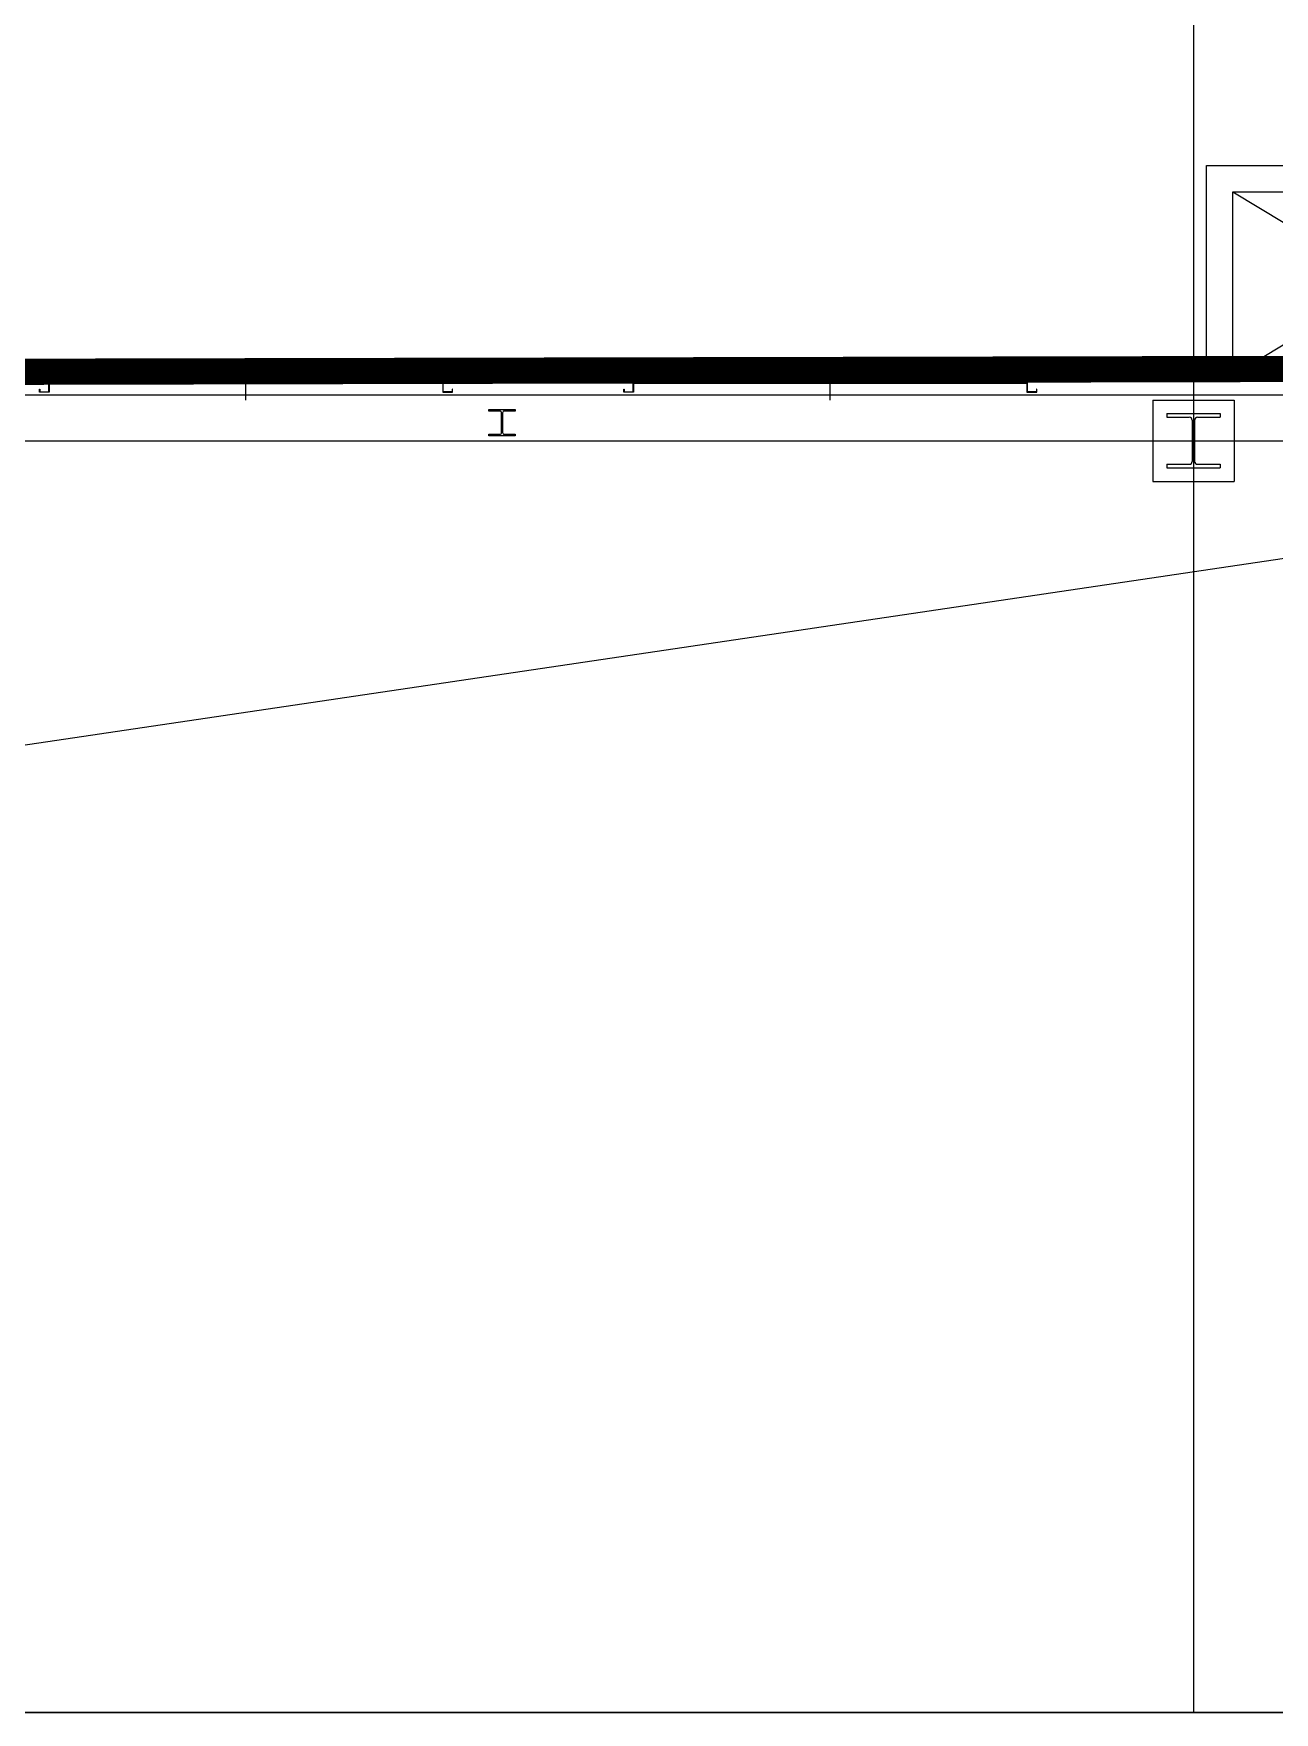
# Model space of a CAD drawing. Header units: millimetres. Extents: x 9 to 147, y 4 to 115.
# Drawn here: x 93.66 to 103.12, y 4.2 to 17.01 of the extents above; entities that cross this region are included whole.
import ezdxf
from ezdxf.xclip import XClip

# ---------------------------------------------------------------- set-up
doc = ezdxf.new("R2010")
doc.units = ezdxf.units.MM
doc.header["$LTSCALE"] = 200
doc.linetypes.add('XR-PLAN$0$CENTER', pattern=[50.8, 31.75, -6.35, 6.35, -6.35])
for name, color, linetype in [('XR-PLAN$0$단면선', 252, 'Continuous'), ('XR-PLAN$0$보조선', 252, 'Continuous'), ('XR-PLAN$0$입면선', 252, 'Continuous'), ('XR-PLAN$0$중심선', 252, 'XR-PLAN$0$CENTER'), ('XR-현황측량도$0$조립식건물(40)', 252, 'Continuous')]:
    doc.layers.add(name, color=color, linetype=linetype)

# ---------------------------------------------------------------- blocks, each defined once
blk = doc.blocks.new('XR-PLAN$0$I-Center 1층 평면도')
at = {"layer": 'XR-PLAN$0$단면선', "ltscale": 100}
for p, q in [((-10202, 207), (-10202, 179)), ((-10202, 207), (-9797, 207)), ((-10202, 179), (-10031, 179)), ((-10009, 157), (-10009, -157)), ((-9991, 157), (-9991, -157)), ((-9969, 179), (-9797, 179)), ((-9797, 207), (-9797, 179)), ((-10202, -179), (-10202, -207)), ((-10202, -179), (-10031, -179)), ((-10202, -207), (-9797, -207)), ((-9969, -179), (-9797, -179)), ((-9797, -179), (-9797, -207))]:
    blk.add_line(p, q, dxfattribs=at)
blk.add_lwpolyline([(-15289, 226), (-15372, 226), (-15372, 238), (-15172, 238), (-15172, 226), (-15255, 226, 0.414214), (-15268, 213), (-15268, 63, 0.414214), (-15255, 50), (-15172, 50), (-15172, 38), (-15372, 38), (-15372, 50), (-15289, 50, 0.414214), (-15276, 63), (-15276, 213, 0.414214)], format="xyb", close=True, dxfattribs=at)
for centre, start, end in [((-10031, 157), 0, 90), ((-9969, 157), 90, 180), ((-10031, -157), 270, 0), ((-9969, -157), 180, 270)]:
    blk.add_arc(centre, 22, start, end, dxfattribs=at)
at = {"layer": 'XR-PLAN$0$보조선', "ltscale": 200}
for p, q in [((-9700, 1900), (-7380, 500)), ((-9700, 500), (-7380, 1900))]:
    blk.add_line(p, q, dxfattribs=at)
at = {"layer": 'XR-PLAN$0$입면선', "ltscale": 200}
for p, q in [((-9900, 500), (-9900, 2100)), ((-9900, 2100), (50, 2100)), ((-9700, 500), (-9700, 1900)), ((-9700, 1900), (50, 1900)), ((-18725, 520), (-18725, 440)), ((-18725, 520), (-15725, 520)), ((-18695, 520), (-18695, 440)), ((-15755, 520), (-15755, 440)), ((-15725, 520), (-15725, 440)), ((-14269, 520), (-14269, 440)), ((-14269, 520), (-11269, 520)), ((-14239, 520), (-14239, 440)), ((-11299, 520), (-11299, 440)), ((-11269, 520), (-11269, 440)), ((-18725, 440), (-15725, 440)), ((-18695, 500), (-17175, 500)), ((-18695, 480), (-15755, 480)), ((-17275, 460), (-17275, 480)), ((-17275, 460), (-15755, 460)), ((-17175, 480), (-17175, 500)), ((-14269, 440), (-11269, 440)), ((-14239, 500), (-12719, 500)), ((-14239, 480), (-11299, 480)), ((-12819, 460), (-12819, 480)), ((-12819, 460), (-11299, 460)), ((-12719, 480), (-12719, 500)), ((-10310, 310), (-9690, 310)), ((-10310, 310), (-10310, -310)), ((-9690, 310), (-9690, -310)), ((-10310, -310), (-9690, -310))]:
    blk.add_line(p, q, dxfattribs=at)
at = {"layer": 'XR-PLAN$0$입면선'}
blk.add_line((-100350, 350), (350, 350), dxfattribs=at)
at = {"layer": 'XR-PLAN$0$입면선', "ltscale": 200}
for points in [[(-21269, 570), (-21269, 520), (-18725, 520), (-18725, 570)], [(-18800, 495), (-18800, 520), (-18725, 520), (-18725, 370), (-18800, 370), (-18800, 395), (-18797, 395), (-18797, 373), (-18728, 373), (-18728, 517), (-18797, 517), (-18797, 495)], [(-15725, 570), (-15725, 520), (-14269, 520), (-14269, 570)], [(-15650, 495), (-15650, 520), (-15725, 520), (-15725, 370), (-15650, 370), (-15650, 395), (-15653, 395), (-15653, 373), (-15722, 373), (-15722, 517), (-15653, 517), (-15653, 495)], [(-14344, 495), (-14344, 520), (-14269, 520), (-14269, 370), (-14344, 370), (-14344, 395), (-14341, 395), (-14341, 373), (-14272, 373), (-14272, 517), (-14341, 517), (-14341, 495)], [(-11269, 520), (-9272, 520), (-9272, 570), (-11269, 570)], [(-11194, 495), (-11194, 520), (-11269, 520), (-11269, 370), (-11194, 370), (-11194, 395), (-11197, 395), (-11197, 373), (-11266, 373), (-11266, 517), (-11197, 517), (-11197, 495)]]:
    blk.add_lwpolyline(points, close=True, dxfattribs=at)
at = {"layer": 'XR-PLAN$0$중심선', "ltscale": 200}
for p, q in [((-10000, 4213), (-10000, -71576)), ((-17225, 311), (-17225, 586)), ((-12769, 311), (-12769, 586)), ((-109508, 0), (9087, 0))]:
    blk.add_line(p, q, dxfattribs=at)
blk = doc.blocks.new('XR-현황측량도')
at = {"layer": 'XR-현황측량도$0$조립식건물(40)', "const_width": 200}
blk.add_lwpolyline([(89248, 34378), (89214, 49582), (190580, 49808), (190614, 34604)], dxfattribs=at)
at = {"layer": 'XR-현황측량도$0$조립식건물(40)'}
blk.add_lwpolyline([(89247, 34782), (190580, 49808)], dxfattribs=at)

msp = doc.modelspace()

# ---------------------------------------------------------------- linework, layer by layer
msp.add_lwpolyline([(9.3, 114.6), (146.7, 114.6), (146.7, 4.2), (9.3, 4.2)], close=True)

# ---------------------------------------------------------------- block references
ref = msp.add_blockref('XR-PLAN$0$I-Center 1층 평면도', (112.5, 13.9), dxfattribs=dict(xscale=0.001, yscale=0.001, zscale=0.001))
XClip(ref).set_block_clipping_path([(-103200.0000000001, -9700.0000000002), (34199.9999999998, 100700)])
ref = msp.add_blockref('XR-현황측량도', (-77.51, -35.338), dxfattribs=dict(xscale=0.001, yscale=0.001, zscale=0.001))
XClip(ref).set_block_clipping_path([(86810.4680804907, 39538.2997129494), (224210.4680804907, 149938.2997129495)])

doc.saveas('drawing.dxf')
